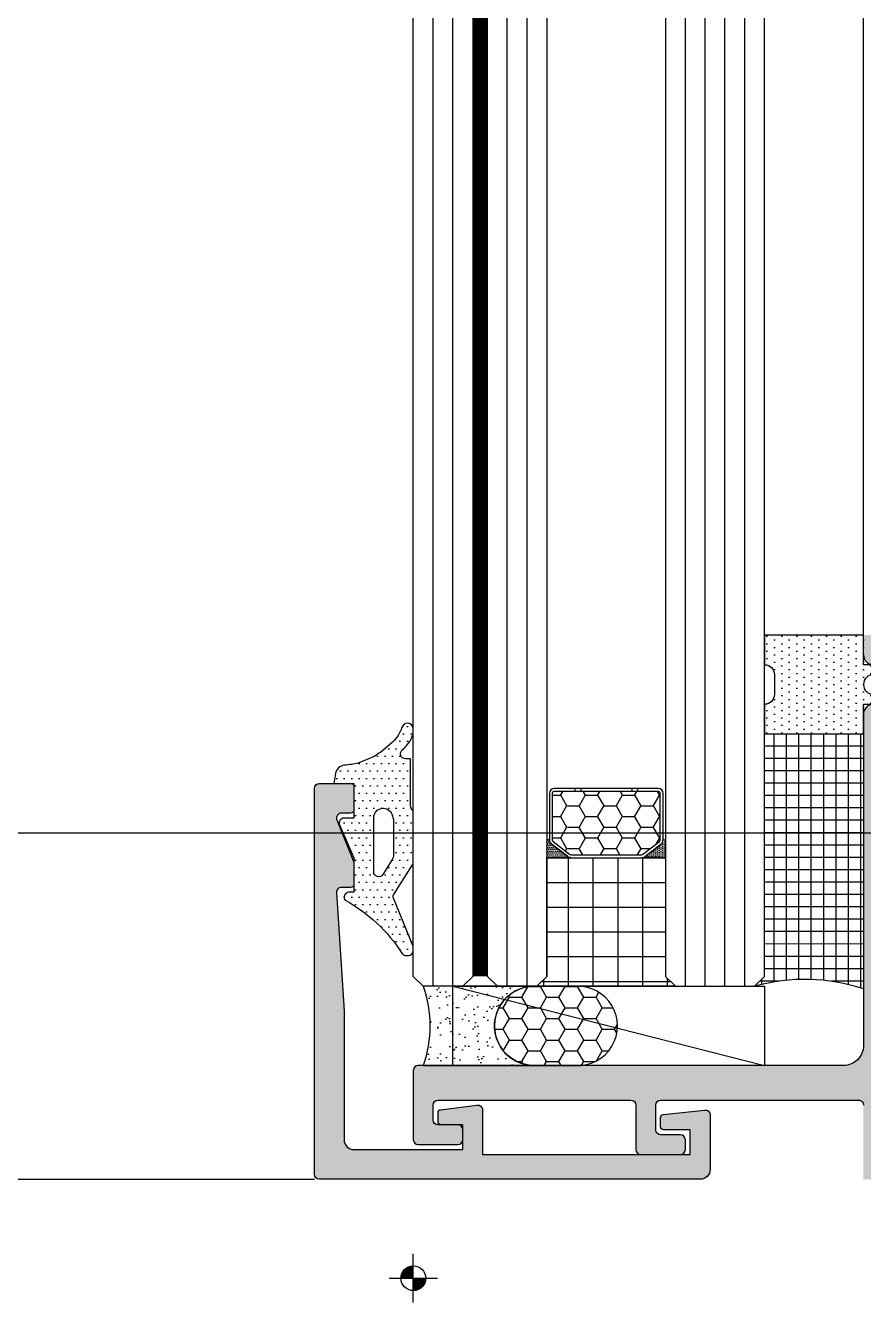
# Model space of a CAD drawing. Header units: millimetres. Extents: x 12351878 to 12381578, y 696206 to 738256.
# Drawn here: x 12356745.3 to 12356830, y 711686 to 711815.1 of the extents above; entities that cross this region are included whole.
import ezdxf

# ---------------------------------------------------------------- set-up
doc = ezdxf.new("R2010")
doc.units = ezdxf.units.MM
doc.header["$LTSCALE"] = 1000
doc.linetypes.add('DOTE', pattern=[2.4200000000000004, 2, -0.2, 0.02, -0.2])
doc.linetypes.add('HIDDEN', pattern=[0.125, 0.0625, -0.0625])
for name, color, linetype in [('DOTE', 16, 'DOTE'), ('ELASTOMER', 6, 'Continuous'), ('ELASTOMER-V', 241, 'Continuous'), ('EXTRUSION-V', 141, 'Continuous'), ('EXTRUSION1', 4, 'Continuous'), ('GLASS', 1, 'Continuous'), ('GLASS-V', 11, 'Continuous'), ('SFC-ELASTOMER', 6, 'Continuous'), ('SFC-ELASTOMER-V', 241, 'Continuous'), ('SILICONE', 8, 'Continuous'), ('SILICONE-V', 9, 'Continuous'), ('SYMBOL', 7, 'Continuous'), ('型材断面填充', 254, 'Continuous')]:
    doc.layers.add(name, color=color, linetype=linetype)
pattern_1 = [(45, (-5.177405079579821, -3.521739121779553), (-0.04419417382415922, 0.04419417382415922), [])]

# ---------------------------------------------------------------- blocks, each defined once
blk = doc.blocks.new('*U102')
at = {"layer": 'GLASS-V'}
h = blk.add_hatch(dxfattribs=at)
h.set_pattern_fill('HONEY', color=256, scale=10, angle=90.00000000005129, style=0)
h.set_pattern_definition([(90, (-8261.037964080388, 34583.19708774189), (1.082531749998322, 1.875000000000968), [1.25, -2.5]), (330.0000000000513, (-8261.037964080388, 34583.19708774189), (1.0825317570975, -1.874999995902255), [1.249999999999999, -2.499999999999999]), (30.00000000005117, (-8261.037964080388, 34583.19708774189), (2.165063507095822, 4.098712834856191e-09), [-2.5, 1.25])])
edge = h.paths.add_edge_path()
edge.add_arc((14.79910929997827, 12.25000000001327), 0.1999999999812534, 218.0000000213002, 270.000000021352, ccw=False)
edge.add_line((14.64150714931748, 12.12686770490109), (13.34239784976671, 13.78965178224462))
edge.add_arc((13.50000000039878, 13.91278407727521), 0.1999999999083822, 180.000000015861, 218.0000000079473, ccw=False)
edge.add_line((13.3000000004904, 13.91278407721984), (13.29999999999927, 17.49999999999272))
edge.add_line((13.29999999999927, 17.49999999999272), (13.30000000049768, 21.08721592276561))
edge.add_arc((13.5000000005751, 21.08721592276845), 0.2000000000774289, 142.0000000087279, 180.0000000008142, ccw=False)
edge.add_line((13.34239784977399, 21.21034821785724), (14.64150714932475, 22.87313229507708))
edge.add_arc((14.79910930010489, 22.75000000002311), 0.2000000000394618, 90.00000001283718, 142.0000000128887, ccw=False)
edge.add_line((14.79910930006008, 22.95000000006257), (19.5, 22.9500000000553))
edge.add_arc((19.49999999997081, 22.75000000001447), 0.2000000000408306, -8.31317947813659e-09, 89.99999999163788, ccw=False)
edge.add_line((19.70000000001164, 22.74999999998545), (19.70000000000437, 12.24999999998545))
edge.add_arc((19.50000000002174, 12.25000000001464), 0.199999999982623, 269.99999999168676, 359.99999999163794, ccw=False)
edge.add_line((19.49999999999272, 12.05000000003201), (14.79910930005281, 12.05000000003201))
at = {"layer": 'SILICONE'}
h = blk.add_hatch(dxfattribs=at)
h.set_pattern_fill('DOTS', color=256, scale=3, angle=180.0000000000513, style=0)
h.set_pattern_definition([(180.0000000000513, (-2314.462927372681, 32414.28559859428), (-0.09374999999983223, -0.1875000000000839), [0, -0.1875])])
edge = h.paths.add_edge_path()
edge.add_arc((-1.941122037311656, 22.29360796127968), 14.98974681236925, -4.61622269054061, 4.616222691750124, ccw=False)
edge.add_arc((13.47346561249102, 21.09635244526662), 0.4735537580721675, 140.894493704969, 181.1055062821419, ccw=False)
edge.add_line((13.10599462369282, 21.39504666043649), (14.40510392324359, 23.05783073766361))
edge.add_arc((14.79910930004684, 22.74999999998005), 0.5000000000126767, 89.99999999806562, 141.9999999981204, ccw=False)
edge.add_line((14.79910930006372, 23.24999999999272), (14.79910930006372, 23.49999999999272))
edge.add_line((14.79910930006372, 23.49999999999272), (13.0000000004693, 23.49999999999272))
h = blk.add_hatch(dxfattribs=at)
h.set_pattern_fill('DOTS', color=256, scale=3, angle=270.0000000000513, style=0)
h.set_pattern_definition([(270, (-2314.462927372681, 32414.28559859428), (0.1875000000000839, -0.09374999999983223), [0, -0.1875])])
edge = h.paths.add_edge_path()
edge.add_arc((-1.941122037320786, 12.70639203884472), 14.98974681236928, 355.3837773081634, 364.6162226904543)
edge.add_arc((13.47346561248374, 13.90364755483525), 0.4735537580721675, 178.8944937178581, 219.105506295031)
edge.add_line((13.10599462368555, 13.60495333966537), (14.40510392323631, 11.94216926231456))
edge.add_arc((14.79910930003028, 12.24999999999803), 0.50000000000531, 218.0000000025261, 270.0000000025807)
edge.add_line((14.79910930005281, 11.74999999999272), (14.79910930005281, 11.49999999999272))
edge.add_line((14.79910930005281, 11.49999999999272), (13.00000000045839, 11.50000000010914))
at = {"layer": 'SILICONE-V'}
h = blk.add_hatch(dxfattribs=at)
h.set_pattern_fill('ANSI37', color=256, scale=20, angle=135.0000000000513, style=0)
h.set_pattern_definition([(180.0000000000513, (-8259.037964080173, 34605.19708774189), (2.236993838300213e-12, -2.5), []), (270, (-8259.037964080173, 34605.19708774189), (2.5, 2.236993838300213e-12), [])])
edge = h.paths.add_edge_path()
edge.add_line((-1.178588718175888e-06, 24.49999986984767), (-1.091393642127514e-11, 10.5))
edge.add_line((-1.091393642127514e-11, 10.5), (0.9999999997562554, 11.5))
edge.add_line((0.9999999997562554, 11.5), (13.00000000045839, 11.50000000115688))
edge.add_arc((-2.77388727136618, 12.7321067786348), 15.82193435630852, 355.533664682018, 364.4663353396363)
edge.add_line((12.99999999999272, 13.96421356207429), (13, 21.03578643802757))
edge.add_arc((-1.768796351073247, 22.2678932218228), 14.82010232036705, 355.2310656027148, 364.7689343754618)
edge.add_line((13.0000000004693, 23.49999999999272), (0.9999999997671694, 23.5))
edge.add_line((0.9999999997671694, 23.5), (-1.178588718175888e-06, 24.49999986984767))
at = {"layer": 'GLASS'}
for points in [[(1964.257292167694, 23.49999995539967), (1.000000000014552, 23.5), (1.455191522836685e-11, 24.5), (2.182787284255028e-11, 32.5), (1.000000000021828, 33.5), (1964.2572921677, 33.49999995540694)], [(1964.257292167683, 11.49999995540694), (1.000000000003638, 11.5), (3.637978807091713e-12, 10.5), (-3.637978807091713e-12, 6.5), (0.999999999996362, 5.5), (1964.257292167672, 5.499999955399662)], [(1964.257292167683, 3.99999995540694), (1.000000000003638, 4), (3.637978807091713e-12, 3), (-3.637978807091713e-12, -1), (0.999999999996362, -2), (1964.257292167672, -2.000000044600336)]]:
    blk.add_lwpolyline(points, dxfattribs=at)
at = {"layer": 'GLASS-V'}
for p, q in [((2.182787284255028e-11, 31.5), (1964.257292167698, 31.49999995540694)), ((1.818989403545856e-11, 29.50000000000728), (1964.257292167698, 29.49999995540694)), ((1.818989403545856e-11, 27.5), (1964.257292167696, 27.49999995540694)), ((1.818989403545856e-11, 25.5), (1964.257292167694, 25.49999995540694)), ((20, 20.66642135647999, -1.7978881e-09), (19.70000000001164, 20.6664213565964, -1.7978881e-09)), ((19.99999999976717, 20.08357864349091, -1.7978881e-09), (19.70000000001164, 20.08357864349091, -1.7978881e-09)), ((19.99999999975989, 14.9164213565964, -1.7978881e-09), (19.70000000000437, 14.9164213565964, -1.7978881e-09)), ((19.99999999999272, 14.33357864349091, -1.7978881e-09), (19.70000000000437, 14.33357864349091, -1.7978881e-09)), ((3.637978807091713e-12, 9.5), (1964.257292167681, 9.499999955399662)), ((0, 7.5), (1964.257292167674, 7.499999955399662)), ((3.637978807091713e-12, 2), (1964.257292167681, 1.999999955399663)), ((0, 0), (1964.257292167674, -4.460033657858792e-08))]:
    blk.add_line(p, q, dxfattribs=at)
for points in [[(12.99999999999636, 17.49999999999272), (13.00000000049477, 21.08721592288202, -0.1673426090458938), (13.10599462369282, 21.39504666043649), (14.40510392324359, 23.05783073766361, -0.2308681911258128), (14.79910930006372, 23.24999999999272), (19.50000000000364, 23.24999999998545, -0.4142135623728181), (20, 22.74999999998545), (19.99999999999636, 17.49999999998545), (19.99999999999272, 12.24999999998545, -0.4142135623728182), (19.49999999999272, 11.74999999998545), (14.79910930005281, 11.74999999999272, -0.2308681911258127), (14.40510392323631, 11.94216926231456), (13.10599462368555, 13.60495333966537, -0.1673426090458939), (13.00000000048749, 13.91278407721984)], [(14.79910930005281, 12.05000000003201, -0.2308681911258009), (14.64150714931748, 12.12686770490109), (13.34239784976671, 13.78965178224462, -0.1673426090459228), (13.3000000004904, 13.91278407721984), (13.29999999999927, 17.49999999999272), (13.30000000049768, 21.08721592276561, -0.1673426090459228), (13.34239784977399, 21.21034821785724), (14.64150714932475, 22.87313229507708, -0.2308681911258008), (14.79910930006008, 22.95000000006257), (19.5, 22.9500000000553, -0.4142135623728455), (19.70000000001164, 22.74999999998545), (19.70000000000437, 12.24999999998545, -0.4142135623728457), (19.49999999999272, 12.05000000003201)]]:
    blk.add_lwpolyline(points, format="xyb", close=True, dxfattribs=at)
at = {"layer": 'GLASS-V', "linetype": 'HIDDEN', "const_width": 1.499999999999999}
blk.add_lwpolyline([(1, 4.75), (1964.257292167683, 4.750171004242848)], dxfattribs=at)
at = {"layer": 'SILICONE'}
for points in [[(-1.178588718175888e-06, 24.49999986984767), (-1.091393642127514e-11, 10.5), (0.9999999997562554, 11.5), (13.00000000045839, 11.50000000115688, 0.0389958772070897), (12.99999999999272, 13.96421356207429), (13, 21.03578643802757, 0.0416408462732699), (13.0000000004693, 23.49999999999272), (0.9999999997671694, 23.5)], [(13.0000000004693, 23.49999999999272, -0.0403059478358171), (13.00000000049477, 21.08721592288202, -0.1772764773543967), (13.10599462369282, 21.39504666043649), (14.40510392324359, 23.05783073766361, -0.2308681911258145), (14.79910930006372, 23.24999999999272), (14.79910930006372, 23.49999999999272)], [(13.00000000045839, 11.50000000010914, 0.040305947835817), (13.00000000048749, 13.91278407721984, 0.1772764773543967), (13.10599462368555, 13.60495333966537), (14.40510392323631, 11.94216926231456, 0.2308681911258146), (14.79910930005281, 11.74999999999272), (14.79910930005281, 11.49999999999272)]]:
    blk.add_lwpolyline(points, format="xyb", close=True, dxfattribs=at)
blk = doc.blocks.new('WP')
at = {"linetype": 'ByBlock'}
h = blk.add_hatch(dxfattribs=at)
h.set_pattern_fill('ANSI31', color=0, scale=0.5, style=0)
h.set_pattern_definition(pattern_1)
h.paths.add_polyline_path([(0, 1.25, 0.4142135623730949), (-1.249999999999999, 0), (0, -4.440892098500626e-16)])
h = blk.add_hatch(dxfattribs=at)
h.set_pattern_fill('ANSI31', color=0, scale=0.5, style=0)
h.set_pattern_definition(pattern_1)
h.paths.add_polyline_path([(8.881784197001252e-16, -1.25, 0.414213562373095), (1.250000000000001, -4.440892098500626e-16), (0, -4.440892098500626e-16)])
at = {"color": 0, "linetype": 'ByBlock'}
for p, q in [((0, -2.45), (0, 2.45)), ((-2.449999999999999, 0), (2.450000000000001, -4.440892098500626e-16))]:
    blk.add_line(p, q, dxfattribs=at)
blk.add_circle((8.881784197001252e-16, 0), 1.25, dxfattribs=at)
blk = doc.blocks.new('*U44')
at = {"layer": 'ELASTOMER-V', "linetype": 'ByBlock'}
h = blk.add_hatch(dxfattribs=at)
h.set_pattern_fill('DOTS', color=256, scale=12, style=0)
h.set_pattern_definition([(0, (0, -2.000019868988602), (0.375, 0.75), [0, -0.75])])
edge = h.paths.add_edge_path()
edge.add_arc((0.9997912681061507, -14.81267845198454), 1.000052182993386, 0, 90)
edge.add_line((0.9997912681061507, -13.81262626899115), (-1.000313097880621, -13.81262626899115))
edge.add_arc((-1.000313097880621, -14.81267845198454), 1.000052182993386, 90, 180)
edge.add_line((-2.000365280874007, -14.81267845198454), (-5.000000000073101, -14.81267845198454))
edge.add_line((-5.000000000073101, -14.81267845198454), (-5.000000000076739, -4.812658582995937))
edge.add_line((-5.000000000076739, -4.812658582995937), (-2, -4.812658582995937))
edge.add_line((-2, -4.812658582995937), (-2, -3.11250000000291))
edge.add_line((-2, -3.11250000000291), (-2.350000000002183, -3.11250000000291))
edge.add_arc((-2.34999999999976, -2.612500000001841), 0.5000000000010694, 140.4654215854086, 269.9999999997224, ccw=False)
edge.add_line((-2.735620282557647, -2.294228107304662), (-1.24998938407748, -0.4942281073055028))
edge.add_arc((-0.8643691015187139, -0.8125000000001112), 0.5000000000001112, 90.00000000000051, 140.4654215857, ccw=False)
edge.add_line((-0.8643691015187187, -0.3125), (-0.75, -0.3124999999999998))
edge.add_arc((3.469446951953618e-17, 4.440892098500626e-16), 0.8125000000000001, 202.6198649480404, 337.3801350519596)
edge.add_line((0.75, -0.3125), (0.8643691015150807, -0.3125))
edge.add_arc((0.8643691015150929, -0.8124999999999791), 0.4999999999999791, 39.53457841442798, 90.00000000000142, ccw=False)
edge.add_line((1.249989384073046, -0.4942281073045933), (2.735620282560603, -2.294228107304662))
edge.add_arc((2.349999999999038, -2.612500000000107), 0.500000000002803, -90.00000000013472, 39.534578414169914, ccw=False)
edge.add_line((2.349999999997863, -3.11250000000291), (1.999999999999318, -3.11250000000291))
edge.add_line((1.999999999999318, -3.11250000000291), (1.999999999999318, -4.812658582995937))
edge.add_line((1.999999999999318, -4.812658582995937), (5.000000000079694, -4.812658582995937))
edge.add_line((5.000000000079694, -4.812658582995937), (5.000000000079694, -14.81267845198454))
edge.add_line((5.000000000079694, -14.81267845198454), (1.999843451099537, -14.81267845198454))
edge = h.paths.add_edge_path(flags=16)
edge.add_line((0.9999999999996589, -2.8125), (0.9999999999996589, -3.8125))
edge.add_arc((-3.410605131648481e-13, -3.8125), 1, -180, 0, ccw=False)
edge.add_line((-1.000000000000341, -3.8125), (-1.000000000000341, -2.8125))
edge.add_arc((-3.410605131648481e-13, -2.8125), 1, 0, 180, ccw=False)
at = {"color": 0, "linetype": 'ByBlock'}
for points in [[(1.999843451099537, -14.81267845198454, 0.414213562373095), (0.9997912681061507, -13.81262626899115), (-1.000313097880621, -13.81262626899115, 0.414213562373095), (-2.000365280874007, -14.81267845198454), (-5.000000000073101, -14.81267845198454), (-5.000000000076739, -4.812658582995937), (-2, -4.812658582995937), (-2, -3.11250000000291), (-2.350000000002183, -3.11250000000291, -0.634218949713358), (-2.735620282557647, -2.294228107304662), (-1.24998938407748, -0.4942281073055027, -0.2238262200734478), (-0.8643691015187187, -0.3125), (-0.75, -0.3124999999999998, 0.6666666666666664), (0.75, -0.3125), (0.8643691015150807, -0.3125, -0.2238262200728703), (1.249989384073046, -0.4942281073045933), (2.735620282560603, -2.294228107304662, -0.6342189497133012), (2.349999999997863, -3.11250000000291), (1.999999999999318, -3.11250000000291), (1.999999999999318, -4.812658582995937), (5.000000000079694, -4.812658582995937), (5.000000000079694, -14.81267845198454)], [(0.9999999999996589, -2.8125), (0.9999999999996589, -3.8125, -0.9999999999999998), (-1.000000000000341, -3.8125), (-1.000000000000341, -2.8125, -0.9999999999999998)]]:
    blk.add_lwpolyline(points, format="xyb", close=True, dxfattribs=at)
blk = doc.blocks.new('1902-190121-05')
at = {"layer": 'SFC-ELASTOMER-V'}
h = blk.add_hatch(dxfattribs=at)
h.set_pattern_fill('DOTS', color=256, scale=12, style=0)
h.set_pattern_definition([(0, (-98970.10255684076, 48449.73687001361), (0.375, 0.75), [0, -0.75])])
edge = h.paths.add_edge_path(flags=16)
edge.add_arc((2.999999999985448, 3.791658648551673), 1.000000000015246, 340.0515564116253, 360.0000000004169)
edge.add_line((4, 3.791658648558951), (4, 7.216346523804531))
edge.add_arc((3, 7.216346523804531), 1, 0, 32.51252295697732)
edge.add_line((3.843273989798035, 7.753830456713329), (2.921636994899017, 9.199813226143304))
edge.add_arc((2.5, 8.931071259692542), 0.4999999999992967, 32.51252295662578, 180)
edge.add_line((2, 8.931071259692542), (2, 3.445267455579597))
edge.add_arc((2.945267455579596, 3.445267455586872), 0.9452674555795963, 180.0000000004409, 344.0436198039462)
edge.add_arc((7.699999999938881, 2.085786437615751), 3.999999999945567, 160.0515564106914, 164.0436198036153, ccw=False)
edge = h.paths.add_edge_path()
edge.add_line((5.700274632123183, -2.5), (5.200274632123182, -2.5))
edge.add_arc((5.200274632123182, -3), 0.5, 90, 226.5750977282379)
edge.add_line((4.856573014825698, -3.363137987907975), (5.062209703814004, -3.557768307342484))
edge.add_arc((2.810392732513719, -5.996731531093245), 3.319521242445166, 16.082535006494084, 47.284695968269205, ccw=False)
edge.add_line((6, -5.077151867197244), (6, -5.527873661361808))
edge.add_arc((5.410320230555952, -5.495178773468069), 0.5905854605270673, 194.2601061977674, 356.8264757791229, ccw=False)
edge.add_arc((1.382684606796829, -6.820965289363812), 3.651283331540185, 18.86014357712771, 46.15869214434805)
edge.add_line((3.911794761312193, -4.18743689697294), (2.694840154203119, -3.144319681021444))
edge.add_arc((6.849778326155501, 3.942639481640071), 8.215138549408584, 234.2773992741729, 239.61778233818382, ccw=False)
edge.add_line((2.053275226047844, -2.726847709789581), (0.4342153403558768, -2.061742001620586))
edge.add_arc((-1.814379726623883, -11.80565395856683), 9.999999999998288, 77.00538320812723, 85.15038797391819)
edge.add_arc((-0.8844323758821699, -0.8450336328387493), 0.9999999999970132, 188.5307656098657, 265.15038797390406, ccw=False)
edge.add_line((-1.873368728745844, -0.9933740857668452), (-2.022374841617419, 0))
edge.add_line((-2.022374841617419, 0), (0, 0))
edge.add_line((0, 0), (0, 3.5))
edge.add_line((0, 3.5), (-1, 3.5))
edge.add_arc((-1, 4), 0.5, 157.3801350519596, 270, ccw=False)
edge.add_line((-1.461538461531745, 4.192307692304892), (0, 7.5))
edge.add_line((0, 7.5), (0, 11))
edge.add_line((0, 11), (-0.5, 11))
edge.add_arc((-0.5, 11.5), 0.5, 143.130102353489, 270, ccw=False)
edge.add_arc((-8.48604476766195, 25.71938799749478), 15.85236378089338, 298.5903152219879, 327.3087335570696)
edge.add_arc((5.275992096416302, 16.88727938233205), 0.5000000004721561, 89.99999989828092, 147.308733456111, ccw=False)
edge.add_line((5.275992097303967, 17.38727938281227), (5.5, 17.38727938281227))
edge.add_arc((5.5, 16.88727938281227), 0.5, 0, 90, ccw=False)
edge.add_line((6, 16.88727938281227), (6, 16.57181067422061))
edge.add_arc((5.499999999985448, 16.57181067423517), 0.500000000014552, 337.765229581395, 359.9999999983325, ccw=False)
edge.add_line((5.962820559259852, 16.3826093795069), (4.010239718350931, 11.60624377280328))
edge.add_arc((4.473060277596232, 11.41704247808229), 0.4999999999842318, 157.7652295809047, 212.5125229568189)
edge.add_line((4.051423282711767, 11.14830051163881), (5.921636994899018, 8.214068468187177))
edge.add_arc((5.5, 7.945326501729141), 0.5000000000032073, -8.33779267850332e-10, 32.51252295732888, ccw=False)
edge.add_line((6, 7.945326501721864), (6, 2.985786437631758))
edge.add_arc((5.5, 2.985786437639034), 0.5, 323.13010235348895, 359.9999999991662, ccw=False)
edge.add_arc((6.700000000011643, 2.08578643763758), 1.000000000013095, 143.1301023548229, 180.0000000004169)
edge.add_line((5.699999999997088, 2.085786437630304), (5.699999999997088, -2.499999999992724))
at = {"color": 0, "linetype": 'ByBlock'}
blk.add_lwpolyline([(5.700274632123183, -2.5), (5.200274632123182, -2.5, 0.6781657042072787), (4.856573014825698, -3.363137987907975), (5.062209703814004, -3.557768307342484, -0.1369925665543304), (6, -5.077151867197244), (6, -5.527873661361808, -0.8583636528139141), (4.837932198410272, -5.640654293129045), (4.837932198410272, -5.640654293129045, 0.1196789164036482), (3.911794761312193, -4.18743689697294), (2.694840154203119, -3.144319681021444, -0.023306035294527), (2.053275226047844, -2.726847709789581), (0.434215340355877, -2.061742001620586, 0.0355542577770579), (-0.9689730441314168, -1.841453662447746, -0.3473545955404444), (-1.873368728745844, -0.9933740857668452), (-2.022374841617419, 0), (0, 0), (0, 3.5), (-1, 3.5, -0.5351837584879964), (-1.461538461531745, 4.192307692304892), (0, 7.5), (0, 11), (-0.5, 11, -0.6180339887539168), (-0.8999999999941792, 11.80000000000291, 0.125967746607834), (4.855195536176325, 17.15733540496876, -0.2554021300214613), (5.275992097303967, 17.38727938281227), (5.5, 17.38727938281227, -0.4142135623730951), (6, 16.88727938281227), (6, 16.57181067422061, -0.0973230273531179), (5.962820559259852, 16.3826093795069), (4.010239718350931, 11.60624377280328, 0.2435300941548702), (4.051423282711767, 11.14830051163881), (5.921636994899018, 8.214068468187177, -0.1428220295938806), (6, 7.945326501721864), (6, 2.985786437631758, -0.1622776601676325), (5.899999999994179, 2.685786437636124, 0.1622776601672591), (5.699999999997088, 2.085786437630304), (5.699999999997088, -2.499999999992724)], format="xyb", dxfattribs=at)
blk.add_lwpolyline([(3.940000000002328, 3.450484206368855, 0.0872619888188986), (4, 3.791658648558951), (4, 7.216346523804531, 0.1428220295893762), (3.843273989798035, 7.753830456713329), (2.921636994899017, 9.199813226143304, 0.7500537688432675), (2, 8.931071259692542), (2, 3.445267455579596, 0.8696209430341955), (3.854114949586802, 3.185408272176573, -0.0174204244168828)], format="xyb", close=True, dxfattribs=at)
blk = doc.blocks.new('20211011-LC10')
at = {"layer": '型材断面填充', "linetype": 'ByBlock'}
h = blk.add_hatch(color=256, dxfattribs=at)
edge = h.paths.add_edge_path()
edge.add_line((46.50000053370968, 62.00001480742867), (46.70000053371041, 62.00001480742867))
edge.add_arc((46.70000053370677, 62.30001480743158), 0.3000000000029104, 270.0000000006948, 359.9999999993052)
edge.add_line((47.00000053370968, 62.30001480742794), (47.00000053370968, 63.00001480742139))
edge.add_arc((47.50000053370968, 63.00001480742139), 0.5, 90, 180, ccw=False)
edge.add_line((47.50000053370968, 63.50001480742139), (48.61721831516115, 63.50001480742139))
edge.add_arc((48.61721831516127, 63.00001480741045), 0.5000000000109424, 60.25511870353603, 90.00000000001302, ccw=False)
edge.add_line((48.86528778434149, 63.43413637848425), (50.24807000288638, 62.64397511074276))
edge.add_arc((50.00000053370553, 62.20985353967714), 0.5000000000041475, -1.0101075531565584e-10, 60.25511870300852, ccw=False)
edge.add_line((50.50000053370968, 62.20985353967626), (50.50000053370968, 57.79017607518108))
edge.add_arc((50.00000053372003, 57.79017607518011), 0.4999999999896545, -60.25511870253217, 1.1152678780490533e-10, ccw=False)
edge.add_line((50.24807000289729, 57.35605450412913), (48.86528778434513, 56.56589323636217))
edge.add_arc((48.61721831516143, 57.00001480742146), 0.5000000000000704, 269.9999999999682, 299.7448812976345, ccw=False)
edge.add_line((48.61721831516115, 56.50001480742139), (47.50000053370968, 56.50001480742139))
edge.add_arc((47.50000053370968, 57.00001480742139), 0.5, 180, 270, ccw=False)
edge.add_line((47.00000053370968, 57.00001480742139), (47.00000053370968, 57.7000148074294))
edge.add_arc((46.70000053370677, 57.70001480742576), 0.3000000000029104, 6.948027720079029e-10, 89.9999999993052)
edge.add_line((46.70000053371041, 58.00001480742867), (46.4999754494238, 58.00001480742867))
edge.add_arc((46.49997544942361, 57.00001480742848), 1.000000000000192, 89.999999999989, 180.0000500514268)
edge.add_line((45.4999754494238, 57.00001393386628), (45.50000471379826, 23.5000062426152))
edge.add_arc((43.50000471380008, 23.50000598781298), 1.999999999998197, -89.99999270055838, 7.299545814021258e-06, ccw=False)
edge.add_line((43.50000496859866, 21.5000059878148), (0.4999999208557711, 21.50000000001455))
edge.add_arc((0.5000000000764007, 21.00000000001456), 0.5000000000000027, 90.00000907801547, 180.0000000000004)
edge.add_line((7.639755494892597e-11, 21.00000000001455), (7.275957614183426e-11, 14.00000000001455))
edge.add_arc((0.5000000000727596, 14.00000000001455), 0.5, 180, 270)
edge.add_line((0.5000000000727596, 13.50000000001455), (4.50000000007276, 13.50000000001455))
edge.add_arc((4.50000000007276, 14.00000000001455), 0.5, 270, 360)
edge.add_line((5.00000000007276, 14.00000000001455), (5.00000000007276, 15.00000000001455))
edge.add_arc((4.50000000007276, 15.00000000001455), 0.5, 0, 90)
edge.add_line((4.50000000007276, 15.50000000001455), (2.50000000007276, 15.50000000001455))
edge.add_arc((2.50000000007276, 16.00000000001455), 0.5, 180, 270, ccw=False)
edge.add_line((2.00000000007276, 16.00000000001455), (2.00000000007276, 17.50000000001455))
edge.add_arc((2.50000000007276, 17.50000000001455), 0.5, 90, 180, ccw=False)
edge.add_line((2.50000000007276, 18.00000000001455), (22.00000000007276, 18.00000000001455))
edge.add_arc((22.00000000007276, 17.50000000001455), 0.5, 0, 90, ccw=False)
edge.add_line((22.50000000007276, 17.50000000001455), (22.50000000007276, 13.00000000001455))
edge.add_arc((23.00000000007276, 13.00000000001455), 0.5, 180, 270)
edge.add_line((23.00000000007276, 12.50000000001455), (27.00000000007276, 12.50000000001455))
edge.add_arc((27.00000000007276, 13.00000000001455), 0.5, 270, 360)
edge.add_line((27.50000000007276, 13.00000000001455), (27.50000000007276, 14.00000000001455))
edge.add_arc((27.00000000007276, 14.00000000001455), 0.5, 0, 90)
edge.add_line((27.00000000007276, 14.50000000001455), (25.00000000007276, 14.50000000001455))
edge.add_arc((25.00000000007276, 15.00000000001455), 0.5, 180, 270, ccw=False)
edge.add_line((24.50000000007276, 15.00000000001455), (24.50000000007276, 17.50000000001455))
edge.add_arc((25.00000000007277, 17.50000000001457), 0.5000000000000142, 90.00001992027501, 180.0000000000016, ccw=False)
edge.add_line((24.99999982623558, 18.00000000001455), (45.00000334924698, 18.00000608431219))
edge.add_arc((45.00000347600325, 17.50000608431038), 0.5000000000018279, 5.280847688027279e-06, 90.00001452519848, ccw=False)
edge.add_line((45.50000347600508, 17.50000613039447), (45.5000041672356, 9.999967741674482))
edge.add_line((45.5000041672356, 9.999967741674482), (49.00073627363236, 9.999965873303154))
edge.add_arc((49.00073627363963, 10.99996587329588), 0.999999999992724, 269.9999999995831, 359.9999999962481)
edge.add_line((50.00073627363236, 10.99996587323039), (50.00073627363236, 11.19999095760068))
edge.add_arc((49.700736273644, 11.19999095760068), 0.2999999999883585, 0, 90)
edge.add_line((49.700736273644, 11.49999095758903), (49.00073627363236, 11.49999095758903))
edge.add_arc((49.00073627363236, 11.99999095758903), 0.5, 180, 270, ccw=False)
edge.add_line((48.50073627363236, 11.99999095758903), (48.50073627363963, 17.61719529132461))
edge.add_arc((49.0007362736286, 17.61719529134602), 0.4999999999889724, 150.2551187053885, 180.0000000024537, ccw=False)
edge.add_line((48.56661470256586, 17.8652647605013), (49.35677597030372, 19.24804697904256))
edge.add_arc((49.79089754136694, 18.99997750983696), 0.5000000000143452, 89.99999999879088, 150.2551187004104, ccw=False)
edge.add_line((49.79089754137749, 19.49997750985131), (54.21057500590177, 19.49997750985131))
edge.add_arc((54.2105750059164, 18.99997750984398), 0.5000000000073221, 29.744881299122994, 90.00000000167648, ccw=False)
edge.add_line((54.64469657697555, 19.24804697904256), (55.43485784471341, 17.8652647605013))
edge.add_arc((55.00073627365406, 17.61719529134692), 0.4999999999855763, -2.5571011974534485e-09, 29.744881294714787, ccw=False)
edge.add_line((55.50073627363963, 17.61719529132461), (55.50073627363236, 11.99999095758903))
edge.add_arc((55.00073627363236, 11.99999095758903), 0.5, -90, 0, ccw=False)
edge.add_line((55.00073627363236, 11.49999095758903), (54.30073627362071, 11.49999095758903))
edge.add_arc((54.30073627362071, 11.19999095760068), 0.2999999999883585, 90, 180)
edge.add_line((54.00073627363236, 11.19999095760068), (54.00073627363236, 10.99999095758903))
edge.add_arc((55.00073627363963, 10.99999095759631), 1.000000000007276, 180.0000000004169, 269.9999999995831)
edge.add_line((55.00073627363236, 9.999990957589034), (56.50073627360325, 9.999990957574482))
edge.add_arc((56.50073627362508, 10.49999095758176), 0.500000000007276, 269.9999999974987, 359.9999999991662)
edge.add_line((57.00073627363236, 10.49999095757448), (57.00073627363236, 18.99997750985131))
edge.add_arc((57.5007364535777, 18.99997732990596), 0.500000179945378, 90.00002062021031, 179.9999793797897, ccw=False)
edge.add_line((57.50073627363236, 19.49997750985131), (98.50000000003638, 19.50000558073225))
edge.add_arc((98.50000000003638, 19.00000558073225), 0.5, 0, 90, ccw=False)
edge.add_line((99.00000000003638, 19.00000558073225), (99.00000000003638, 14.00000677549906))
edge.add_arc((100.0000000000364, 14.00000677549906), 1, 180, 270)
edge.add_line((100.0000000000364, 13.00000677549906), (100.6909830056611, 13.00000677549906))
edge.add_arc((100.6909830056613, 13.5000067754992), 0.5000000000001439, 269.9999999999739, 333.4349488228956)
edge.add_line((101.1381966011613, 13.27639997774895), (101.9472135955366, 14.89443396649949))
edge.add_arc((101.5000000000362, 15.11804076424899), 0.5000000000001422, 333.4349488229919, 360.00000000007)
edge.add_line((102.0000000000364, 15.1180407642496), (102.0000000000364, 59.50000677529897))
edge.add_arc((104.0000000000364, 59.50000677529897), 2, 90, 180, ccw=False)
edge.add_line((104.0000000000364, 61.50000677529897), (125.0000000000073, 61.50000677529897))
edge.add_arc((125.0000000000073, 59.50000677529897), 2, 0, 90, ccw=False)
edge.add_line((127.0000000000073, 59.50000677529897), (127.0000000000073, 15.1180407642496))
edge.add_arc((127.5000000000074, 15.11804076424899), 0.5000000000001421, 179.99999999993, 206.5650511770081)
edge.add_line((127.0527864045071, 14.89443396649949), (127.8618033988823, 13.27639997774895))
edge.add_arc((128.3090169943823, 13.5000067754992), 0.5000000000001493, 206.5650511771044, 270.000000000026)
edge.add_line((128.3090169943825, 13.00000677549906), (129.0000000000073, 13.00000677549906))
edge.add_arc((129.0000000000073, 14.00000677549906), 1, 270, 360)
edge.add_line((130.0000000000073, 14.00000677549906), (130.0000000000073, 19.00000409514541))
edge.add_arc((130.5000000000073, 19.00000409514541), 0.5, 90, 180, ccw=False)
edge.add_line((130.5000000000073, 19.50000409514541), (171.4999933493964, 19.50000409513086))
edge.add_arc((171.4999933493964, 19.00000409513086), 0.5, 0, 90, ccw=False)
edge.add_line((171.9999933493964, 19.00000409513086), (171.9999933493964, 14.00000677549906))
edge.add_arc((172.9999933493964, 14.00000677549906), 1, 180, 270)
edge.add_line((172.9999933493964, 13.00000677549906), (173.6909763550211, 13.00000677549906))
edge.add_arc((173.6909763550213, 13.5000067754992), 0.5000000000001439, 269.9999999999739, 333.4349488228956)
edge.add_line((174.1381899505213, 13.27639997774895), (174.9472069448966, 14.89443396649949))
edge.add_arc((174.4999933493962, 15.11804076424899), 0.5000000000001422, 333.4349488229919, 360.00000000007)
edge.add_line((174.9999933493964, 15.1180407642496), (174.9999933493964, 61.50000677549906))
edge.add_arc((175.4999933493964, 61.50000677549906), 0.5, 90, 180, ccw=False)
edge.add_line((175.4999933493964, 62.00000677549906), (196.4999933493964, 62.00000677549906))
edge.add_arc((196.4999933493964, 61.50000677549906), 0.5, 0, 90, ccw=False)
edge.add_line((196.9999933493964, 61.50000677549906), (196.9999933493964, 49.50000677549906))
edge.add_line((196.9999933493964, 49.50000677549906), (195.9999933493964, 49.00000677549906))
edge.add_line((195.9999933493964, 49.00000677549906), (195.9999933493964, 41.00000677549906))
edge.add_line((195.9999933493964, 41.00000677549906), (196.9999933493964, 40.50000677549906))
edge.add_line((196.9999933493964, 40.50000677549906), (196.9999933493964, 32.50000677548451))
edge.add_arc((196.4999933493964, 32.50000677548451), 0.5, -90, 0, ccw=False)
edge.add_line((196.4999933493964, 32.00000677548451), (195.4999933493964, 32.00000677548451))
edge.add_arc((195.4999933493964, 31.50000677548451), 0.5, 90, 180)
edge.add_line((194.9999933493964, 31.50000677548451), (194.9999933493964, 30.50000677548451))
edge.add_arc((195.4999933493964, 30.50000677548451), 0.5, 180, 270)
edge.add_line((195.4999933493964, 30.00000677548451), (204.4999933493964, 30.00000677549906))
edge.add_arc((204.4999933493964, 29.50000677549906), 0.5, 0, 90, ccw=False)
edge.add_line((204.9999933493964, 29.50000677549906), (205.4999933493964, 29.50000677549906))
edge.add_arc((205.4999933493964, 30.00000677549906), 0.5, 270, 360)
edge.add_line((205.9999933493964, 30.00000677549906), (205.9999933493964, 32.50000677549906))
edge.add_arc((205.4999933493964, 32.50000677549906), 0.5, 0, 90)
edge.add_line((205.4999933493964, 33.00000677549906), (199.9999933493964, 33.00000677549906))
edge.add_line((199.9999933493964, 33.00000677549906), (199.9999933493964, 44.70000677549615))
edge.add_arc((199.9999933493964, 45.00000677549906), 0.3000000000029104, 90, 270, ccw=False)
edge.add_line((199.9999933493964, 45.30000677550197), (199.9999933493964, 57.00000677549906))
edge.add_line((199.9999933493964, 57.00000677549906), (204.9999933493964, 57.00000677549906))
edge.add_arc((204.9999933493964, 57.50000677549906), 0.5, 270, 360)
edge.add_line((205.4999933493964, 57.50000677549906), (205.4999933493818, 62.00000677549906))
edge.add_arc((204.9999933493818, 62.00000677549906), 0.5, 0, 90)
edge.add_line((204.9999933493818, 62.50000677549906), (203.0495031061873, 62.50000677549906))
edge.add_arc((203.0495031061839, 62.00000677549563), 0.5000000000034248, 89.99999999960266, 191.3099324733863)
edge.add_line((202.559212768334, 61.9019487079313), (202.9199895412894, 60.09806484306682))
edge.add_arc((202.4296992034395, 60.00000677550248), 0.5000000000034204, -90.00000000039728, 11.309932473386311, ccw=False)
edge.add_line((202.429699203436, 59.50000677549906), (200.4999933493964, 59.50000677549906))
edge.add_arc((200.4999933493964, 60.00000677549906), 0.5, 180, 270, ccw=False)
edge.add_line((199.9999933493964, 60.00000677549906), (199.9999933493964, 65.00000677549906))
edge.add_line((199.9999933493964, 65.00000677549906), (45.5, 65.00001480736319))
edge.add_line((45.5, 65.00001480736319), (45.50000053370968, 63.00001454057201))
edge.add_arc((46.50000053370967, 63.00001480742869), 1.000000000000021, 180.0000152897616, 270.0000000000008)
edge = h.paths.add_edge_path(flags=16)
edge.add_arc((77.23353844782096, 61.50000677529884), 0.500000000000135, 89.99999999999024, 205.5332289428119)
edge.add_arc((71.99999279750782, 59.00000677962511), 5.300000004506788, -42.02259140535932, 25.53322886909308, ccw=False)
edge.add_arc((75.0086605794831, 56.28884130809083), 1.250000000020884, 209.9999999998275, 317.97740866764923, ccw=False)
edge.add_arc((75.00866057945329, 56.28884130807415), 1.249999999986726, 137.9774086649731, 209.9999999998485, ccw=False)
edge.add_arc((71.99999279621657, 59.00000677187961), 2.800000000262416, 317.9774086654174, 321.480375742529)
edge.add_line((74.19069850177038, 57.2562153528379), (74.07333926755018, 57.34963275027985))
edge.add_arc((71.99999279644928, 59.00000677160314), 2.649999999902901, 321.4803757440383, 338.5196242522064)
edge.add_line((74.46593186014798, 58.02962306728296), (74.6055133165828, 57.97469568783708))
edge.add_arc((71.99999279633019, 59.00000677158986), 2.79999999998638, 338.5196242541813, 441.4803757457384)
edge.add_line((72.41480761114872, 61.76910927408608), (72.39258538891227, 61.62076449717279))
edge.add_arc((71.99999279632357, 59.00000677160278), 2.649999999979314, 81.48037574587508, 98.51962425412492)
edge.add_line((71.60740020373487, 61.62076449717279), (71.58517798151297, 61.76910927410063))
edge.add_arc((71.99999279632459, 59.00000677158322), 2.800000000006321, 98.51962425405758, 201.4803757466319)
edge.add_line((69.39447227606797, 57.97469568778615), (69.53405373249916, 58.02962306731206))
edge.add_arc((71.99999279632634, 59.00000677155383), 2.649999999993746, 201.4803757451989, 218.5196242533374)
edge.add_line((69.92664632507876, 57.34963275026894), (69.8092870908622, 57.25621535284154))
edge.add_arc((71.9999927963687, 59.00000677137767), 2.799999999910536, 218.5196242499796, 222.022591330151)
edge.add_arc((68.9913250131903, 56.28884130805146), 1.249999999974455, -29.999999999550084, 42.02259133042412, ccw=False)
edge.add_arc((68.99132501316268, 56.28884130808016), 1.250000000012725, 222.0225913320288, 329.9999999999437, ccw=False)
edge.add_arc((71.99999279516832, 59.00000677961486), 5.300000004521469, 154.4667711458096, 222.0225914050671, ccw=False)
edge.add_arc((66.76644714125669, 61.50000677303699), 0.5000000022619825, 334.4667713097737, 450.0000001633557)
edge.add_line((66.76644713983114, 62.00000677529897), (54.00000053370968, 62.00001480736319))
edge.add_arc((54.00000053370968, 61.50001480736319), 0.5, 90, 180)
edge.add_line((53.50000053370968, 61.50001480736319), (53.50000053370968, 56.04920846875029))
edge.add_arc((53.00000053370711, 56.04920846875213), 0.5000000000025722, 299.74488129688666, 359.9999999997891, ccw=False)
edge.add_line((53.24807000288638, 55.61508689768743), (48.7519310644966, 53.0458646471925))
edge.add_arc((49.00000053367043, 52.61174307613096), 0.4999999999971295, 119.7448812965245, 179.9999999997337)
edge.add_line((48.5000005336733, 52.61174307613328), (48.50000471379826, 23.00000163473669))
edge.add_arc((49.00000471379826, 23.0000016984377), 0.500000000000004, 180.0000072995983, 270)
edge.add_line((49.00000471379826, 22.5000016984377), (66.76644714484792, 22.50000169844134))
edge.add_arc((66.7664471448475, 23.00000169844069), 0.4999999999993499, 270.0000000000472, 385.5332289424923)
edge.add_arc((71.9999927951683, 25.50000169412526), 5.300000004519141, 137.9774085949603, 205.5332288691934, ccw=False)
edge.add_arc((68.99132501316305, 28.21116716566011), 1.250000000010602, 29.999999999921783, 137.9774086681051, ccw=False)
edge.add_arc((68.99132501317915, 28.21116716568661), 1.249999999983412, -42.02259133036489, 29.999999999238923, ccw=False)
edge.add_arc((71.99999279624896, 25.5000017024176), 2.799999999782626, 137.9774086692046, 141.4803757493743)
edge.add_line((69.8092870908622, 27.24379312089877), (69.92664632507876, 27.15037572347137))
edge.add_arc((71.99999279632634, 25.50000170218647), 2.649999999993748, 141.4803757466626, 158.519624254801)
edge.add_line((69.53405373249916, 26.47038540642825), (69.39447227606797, 26.52531278595416))
edge.add_arc((71.99999279632459, 25.5000017021571), 2.800000000006325, 158.5196242533681, 261.4803757459424)
edge.add_line((71.58517798151297, 22.73089919963968), (71.60740020373851, 22.87924397656752))
edge.add_arc((71.99999279632539, 25.50000170215935), 2.650000000000628, 261.4803757459839, 278.5196242540161)
edge.add_line((72.39258538891227, 22.87924397656752), (72.41480761114872, 22.73089919965423))
edge.add_arc((71.99999279633292, 25.50000170214888), 2.799999999984422, 278.5196242542112, 381.4803757458691)
edge.add_line((74.6055133165828, 26.52531278590322), (74.46593186015161, 26.47038540645735))
edge.add_arc((71.9999927964487, 25.50000170212364), 2.649999999911784, 21.48037574803248, 38.51962425618279)
edge.add_line((74.07333926755018, 27.15037572346046), (74.19069850177402, 27.24379312089877))
edge.add_arc((71.99999279616222, 25.50000170180219), 2.80000000034196, 38.51962425761036, 42.02259133472733)
edge.add_arc((75.00866057945329, 28.21116716566616), 1.249999999986725, 150.0000000001515, 222.022591335027, ccw=False)
edge.add_arc((75.00866057948231, 28.21116716564575), 1.25000000002206, 42.02259133185828, 150.0000000000065, ccw=False)
edge.add_arc((71.99999279634001, 25.50000170219524), 5.299999999963457, -25.533228985436324, 42.02259133187749, ccw=False)
edge.add_arc((77.23353843774298, 23.00000169843179), 0.4999999999904451, 154.4667710138476, 270.0000000005162)
edge.add_line((77.23353843774748, 22.50000169844134), (98.50000000003638, 22.50000169844134))
edge.add_arc((98.50000000003638, 23.00000169844134), 0.5, 270, 360)
edge.add_line((99.00000000003638, 23.00000169844134), (99.00000000003638, 61.50000677529897))
edge.add_arc((98.50000000003638, 61.50000677529897), 0.5, 0, 90)
edge.add_line((98.50000000003638, 62.00000677529897), (77.23353844782105, 62.00000677529897))
edge = h.paths.add_edge_path(flags=16)
edge.add_arc((171.4999933493964, 23.00000409493077), 0.5, -90, 0, ccw=False)
edge.add_line((171.4999933493964, 22.50000409493077), (155.2335389926011, 22.50000409492714))
edge.add_arc((155.2335389926029, 23.00000409493162), 0.5000000000044835, 154.4667710556685, 269.9999999997981, ccw=False)
edge.add_arc((149.9999933493708, 25.50000409496838), 5.299999999993579, 334.4667710554945, 402.0225913318238)
edge.add_arc((153.0086611325446, 28.21116955843885), 1.250000000015416, 42.02259133191794, 150.0000000004001)
edge.add_arc((153.0086611325245, 28.21116955844301), 1.249999999995929, 150.0000000001048, 222.0225913372263)
edge.add_arc((149.9999933496582, 25.50000409471995), 2.79999999992287, 38.519624260799674, 42.02259133742223, ccw=False)
edge.add_line((152.190699054845, 27.24379551367747), (152.0733398206212, 27.15037811623915))
edge.add_arc((149.9999933494155, 25.50000409493648), 2.649999999972053, 21.480375746050186, 38.519624254202085, ccw=False)
edge.add_line((152.4659324132081, 26.47038779920695), (152.6055138696502, 26.52531517868192))
edge.add_arc((149.9999933493896, 25.50000409492432), 2.799999999995553, -81.4803757458277, 21.480375745850893, ccw=False)
edge.add_line((150.4148081642052, 22.73090159241838), (150.3925859419833, 22.87924636934622))
edge.add_arc((149.9999933493891, 25.50000409494533), 2.650000000008905, 261.48037574585163, 278.51962425414837, ccw=False)
edge.add_line((149.607400756795, 22.87924636934622), (149.5851785345731, 22.73090159241474))
edge.add_arc((149.9999933493805, 25.50000409492946), 2.800000000003035, 158.5196242543223, 261.4803757460188, ccw=False)
edge.add_line((147.3944728291099, 26.52531517868192), (147.5340542855556, 26.47038779920695))
edge.add_arc((149.9999933493482, 25.50000409493647), 2.649999999972055, 141.4803757457979, 158.5196242539497, ccw=False)
edge.add_line((147.9266468781425, 27.15037811623915), (147.8092876439187, 27.24379551367747))
edge.add_arc((149.9999933491133, 25.50000409471331), 2.79999999993314, 137.9774086625843, 141.480375739194, ccw=False)
edge.add_arc((146.9913255662392, 28.21116955844301), 1.249999999995929, 317.9774086627738, 389.9999999998954)
edge.add_arc((146.9913255662229, 28.21116955844248), 1.250000000010349, 29.99999999954186, 137.9774086680974)
edge.add_arc((149.9999933493928, 25.5000040949605), 5.299999999993389, 137.9774086680596, 205.533228944412)
edge.add_arc((144.7664477061626, 23.00000409493076), 0.49999999999998, -90, 25.53322894468681, ccw=False)
edge.add_line((144.7664477061626, 22.50000409493077), (130.4999933493964, 22.50000409494533))
edge.add_arc((130.4999933493964, 23.00000409494533), 0.5, 180, 270, ccw=False)
edge.add_line((129.9999933493964, 23.00000409494533), (129.9999933493964, 61.50000677529897))
edge.add_arc((130.4999933493964, 61.50000677529897), 0.5, 90, 180, ccw=False)
edge.add_line((130.4999933493964, 62.00000677529897), (144.7664477079343, 62.00000677529897))
edge.add_arc((144.7664477079313, 61.50000677530153), 0.499999999997442, -25.53322898488119, 89.99999999966133, ccw=False)
edge.add_arc((149.9999933493748, 59.00000677156873), 5.299999999979765, 154.4667710149315, 222.0225913320101)
edge.add_arc((146.9913255662208, 56.28884130809488), 1.250000000014054, 222.0225913319849, 330.0000000003555)
edge.add_arc((146.9913255662392, 56.28884130809055), 1.249999999995929, 330.0000000001048, 402.0225913372263)
edge.add_arc((149.9999933491055, 59.00000677181362), 2.799999999922896, 218.5196242607995, 222.022591337422, ccw=False)
edge.add_line((147.8092876439187, 57.25621535285609), (147.9266468781425, 57.3496327502944))
edge.add_arc((149.9999933493525, 59.00000677159957), 2.649999999976958, 201.4803757460662, 218.5196242541863, ccw=False)
edge.add_line((147.5340542855556, 58.02962306732661), (147.3944728291099, 57.97469568783708))
edge.add_arc((149.9999933493781, 59.00000677159892), 2.800000000004191, 98.51962425392708, 201.4803757458745, ccw=False)
edge.add_line((149.5851785345731, 61.76910927411518), (149.607400756795, 61.62076449718734))
edge.add_arc((149.9999933493891, 59.00000677158823), 2.650000000008905, 81.48037574585157, 98.51962425414843, ccw=False)
edge.add_line((150.3925859419833, 61.62076449718734), (150.4148081642052, 61.76910927410063))
edge.add_arc((149.999993349396, 59.00000677159982), 2.799999999989537, -21.480375745692413, 81.48037574594161, ccw=False)
edge.add_line((152.6055138696538, 57.97469568785164), (152.4659324132081, 58.02962306732661))
edge.add_arc((149.9999933494155, 59.00000677159709), 2.649999999972055, 321.48037574579786, 338.51962425394976, ccw=False)
edge.add_line((152.0733398206212, 57.3496327502944), (152.190699054845, 57.25621535285609))
edge.add_arc((149.9999933494307, 59.00000677179681), 2.800000000090367, 317.9774086647263, 321.480375742368, ccw=False)
edge.add_arc((153.0086611325092, 56.2888413080838), 1.249999999979341, 137.9774086648144, 209.9999999999771)
edge.add_arc((153.0086611325275, 56.2888413080942), 1.250000000000414, 209.9999999999699, 317.9774086672699)
edge.add_arc((149.9999933493962, 59.00000677161945), 5.299999999983743, 317.9774086672376, 385.5332289847018)
edge.add_arc((155.2335389908438, 61.50000677531693), 0.4999999999820341, 89.99999999998369, 205.5332289849091, ccw=False)
edge.add_line((155.233538990844, 62.00000677529897), (171.4999933493964, 62.00000677529897))
edge.add_arc((171.4999933493964, 61.50000677529897), 0.5, 0, 90, ccw=False)
edge.add_line((171.9999933493964, 61.50000677529897), (171.9999933493964, 23.00000409493077))
at = {"color": 0, "linetype": 'ByBlock'}
for points in [[(46.4999754494238, 58.00001480742867, 0.4142138182336169), (45.4999754494238, 57.00001393386628), (45.50000471379826, 23.5000062426152, -0.4142135623736278), (43.50000496859866, 21.5000059878148), (0.4999999208557711, 21.50000000001455, 0.4142135159667272), (7.639755494892597e-11, 21.00000000001455), (7.275957614183426e-11, 14.00000000001455, 0.414213562373095), (0.5000000000727596, 13.50000000001455), (4.50000000007276, 13.50000000001455, 0.414213562373095), (5.00000000007276, 14.00000000001455), (5.00000000007276, 15.00000000001455, 0.414213562373095), (4.50000000007276, 15.50000000001455), (2.50000000007276, 15.50000000001455, -0.414213562373095), (2.00000000007276, 16.00000000001455), (2.00000000007276, 17.50000000001455, -0.414213562373095), (2.50000000007276, 18.00000000001455), (22.00000000007276, 18.00000000001455, -0.414213562373095), (22.50000000007276, 17.50000000001455), (22.50000000007276, 13.00000000001455, 0.414213562373095), (23.00000000007276, 12.50000000001455), (27.00000000007276, 12.50000000001455, 0.414213562373095), (27.50000000007276, 13.00000000001455), (27.50000000007276, 14.00000000001455, 0.414213562373095), (27.00000000007276, 14.50000000001455), (25.00000000007276, 14.50000000001455, -0.414213562373095), (24.50000000007276, 15.00000000001455), (24.50000000007276, 17.50000000001455, -0.4142134605416367), (24.99999982623558, 18.00000000001455), (45.00000334924698, 18.00000608431219, -0.4142136096297648), (45.50000347600508, 17.50000613039447)], [(45.50000053370968, 63.00001454057201, 0.4142134842125911), (46.50000053370968, 62.00001480742867)]]:
    blk.add_lwpolyline(points, format="xyb", dxfattribs=at)
blk = doc.blocks.new('20200525-BLGB01')
at = {"layer": '型材断面填充', "linetype": 'ByBlock'}
h = blk.add_hatch(color=256, dxfattribs=at)
edge = h.paths.add_edge_path()
edge.add_line((-12.99999999997817, 37.19999999992797), (-13, 34.79999999990833))
edge.add_arc((-13.29999999999564, 34.79999999997381), 0.2999999999956398, 269.99999999027307, 359.9999999874949, ccw=False)
edge.add_line((-13.30000000004657, 34.49999999997817), (-14.26148351927986, 34.49999999986176))
edge.add_arc((-14.26148351930042, 33.99999999988691), 0.4999999999748468, 89.99999999764344, 201.8014094837098)
edge.add_line((-14.72572186472826, 33.81430466174061), (-13.02145699271205, 29.55364248177648))
edge.add_arc((-13.30000000000395, 29.44222527882746), 0.3000000000403291, 5.6825797400961164e-09, 21.801409492072594, ccw=False)
edge.add_line((-12.99999999996362, 29.44222527885722), (-12.99999999997817, 27.29999499992846))
edge.add_arc((-13.30000000000655, 27.29999499991027), 0.3000000000283762, -89.99999999513602, 3.4747245081234723e-09, ccw=False)
edge.add_line((-13.29999999998108, 26.99999499988189), (-14.26697703287209, 26.9999949999401))
edge.add_arc((-14.26697703290372, 26.49999499993293), 0.5000000000071729, 89.99999999637548, 183.661937038506)
edge.add_line((-14.76595616712438, 26.46806032254972), (-14.00000000006548, 14.50000000643922))
edge.add_line((-14.00000000006548, 14.50000000643922), (-14.0000000000291, 1.499999999949068))
edge.add_arc((-13.0000000000291, 1.499999999949068), 1, 180, 270)
edge.add_line((-13.0000000000291, 0.4999999999490683), (-2, 0.4999999999927241))
edge.add_line((-2, 0.4999999999927241), (-2.000000000007275, 2.999999999992724))
edge.add_line((-2.000000000007275, 2.999999999992724), (-4.200000000004366, 2.99999999996362))
edge.add_arc((-4.199999999986176, 3.29999999998472), 0.3000000000210998, 180.0000000006948, 269.99999999652596, ccw=False)
edge.add_line((-4.500000000007275, 3.299999999981082), (-4.500000000007275, 4.235424868871632))
edge.add_arc((-4.200000000008601, 4.235424868875079), 0.2999999999986738, 97.18075578179509, 180.0000000006583, ccw=False)
edge.add_line((-4.237500000010185, 4.533071891368309), (-0.5625000000218279, 4.99607837080839))
edge.add_arc((-0.5000000000041239, 4.499999999989187), 0.4999999999968474, 1.2390728443278931e-09, 97.18075578354848, ccw=False)
edge.add_line((-7.276000000000001e-12, 4.5), (0, 0))
edge.add_line((0, 0), (21, 5.09317e-11))
edge.add_line((21, 5.09317e-11), (20.99999999999272, 2.500000000050931))
edge.add_line((20.99999999999272, 2.500000000050931), (18.29999999999563, 2.500000000050931))
edge.add_arc((18.29999999999199, 2.800000000050202), 0.2999999999992711, 180.0000000020841, 270.0000000006948, ccw=False)
edge.add_line((17.99999999999272, 2.80000000003929), (17.99999999999272, 3.73167184273916))
edge.add_arc((18.29999999999801, 3.731671842754442), 0.3000000000052871, 96.37937021009111, 180.0000000029186, ccw=False)
edge.add_line((18.26666666665551, 4.029814239758707), (22.44444462286628, 4.496904015017207))
edge.add_arc((22.49999999998119, 4.000000000055417), 0.5000000000115269, 3.196873876731843e-10, 96.37934963310238, ccw=False)
edge.add_line((22.99999999999272, 4.000000000058207), (23, -1.499999999941791))
edge.add_arc((22.00000000000728, -1.499999999949068), 0.999999999992724, -89.99999999958311, 4.16889633925166e-10, ccw=False)
edge.add_line((22.00000000001455, -2.499999999941792), (-16.50000000001455, -2.500000000050931))
edge.add_arc((-16.50000000001819, -2.000000000040019), 0.5000000000109126, 180.0000000012505, 270.0000000004169, ccw=False)
edge.add_line((-17.0000000000291, -2.000000000050931), (-17.00000000012369, 36.9999999999709))
edge.add_arc((-16.50000000012369, 36.9999999999709), 0.5, 90, 180, ccw=False)
edge.add_line((-16.50000000012369, 37.4999999999709), (-13.30000000002474, 37.49999999991633))
edge.add_arc((-13.29999999999563, 37.19999999989886), 0.3000000000174623, 5.558376869885251e-09, 90.00000000555877, ccw=False)
at = {"color": 0, "linetype": 'ByBlock'}
blk.add_lwpolyline([(-12.99999999997817, 37.19999999992797), (-13, 34.79999999990833, -0.4142135623588887), (-13.30000000004657, 34.49999999997817), (-14.26148351927986, 34.49999999986176, 0.5305984520659007), (-14.72572186472826, 33.81430466174061), (-13.02145699271205, 29.55364248177648, -0.0954145723999281), (-12.99999999996362, 29.44222527885722), (-12.99999999997817, 27.29999499992846, -0.4142135623659906), (-13.29999999998108, 26.99999499988189), (-14.26697703287209, 26.9999949999401, 0.4330595391143199), (-14.76595616712438, 26.46806032254972), (-14.00000000006548, 14.50000000643922), (-14.0000000000291, 1.499999999949068, 0.4142135623730951), (-13.0000000000291, 0.4999999999490683), (-2, 0.4999999999927241), (-2.000000000007275, 2.999999999992724), (-4.200000000004366, 2.99999999996362, -0.4142135623517844), (-4.500000000007275, 3.299999999981082), (-4.500000000007275, 4.235424868871632, -0.3779644730108295), (-4.237500000010185, 4.533071891368309), (-0.5625000000218279, 4.99607837080839, -0.4514162296496071), (-7.276000000000001e-12, 4.5), (0, 0), (21, 5.09317e-11), (20.99999999999272, 2.500000000050931), (18.29999999999563, 2.500000000050931, -0.4142135623659915), (17.99999999999272, 2.80000000003929), (17.99999999999272, 3.73167184273916, -0.3819660112564594), (18.26666666665551, 4.029814239758707), (22.44444462286628, 4.496904015017207, -0.4472134877660587), (22.99999999999272, 4.000000000058207), (23, -1.499999999941792, -0.4142135623730951), (22.00000000001455, -2.499999999941792), (-16.50000000001455, -2.500000000050931, -0.4142135623688329), (-17.0000000000291, -2.000000000050931), (-17.00000000012369, 36.9999999999709, -0.4142135623730951), (-16.50000000012369, 37.4999999999709), (-13.30000000002474, 37.49999999991633, -0.4142135623730961)], format="xyb", close=True, dxfattribs=at)
blk = doc.blocks.new('apqs01')
at = {"layer": 'ELASTOMER-V'}
h = blk.add_hatch(dxfattribs=at)
h.set_pattern_fill('HONEY', color=256, scale=10, angle=-1.27e-14, style=0)
h.set_pattern_definition([(360, (36112.97067568079, -4990.567592596635), (1.875, 1.082531754730547), [1.25, -2.5]), (119.9999999999999, (36112.97067568079, -4990.567592596635), (-1.874999999999999, 1.082531754730549), [1.24999999999999, -2.49999999999998]), (59.99999999999997, (36112.97067568079, -4990.567592596635), (9e-16, 2.165063509461096), [-2.5, 1.25])])
edge = h.paths.add_edge_path()
edge.add_arc((3203.63485356234, 2741.071651992621), 4.005547692733369, 266.9829245602036, 453.0170722247303)
edge.add_line((3203.424027519301, 2745.071647579898), (3199.424026035907, 2745.071647579862))
edge.add_arc((3199.212730281055, 2741.071652004495), 4.005572430927792, 446.9762183201683, 633.0237784647672)
edge.add_line((3199.424025811255, 2737.071656417102), (3203.424027294677, 2737.071656417145))
at = {"layer": 'SILICONE', "linetype": 'ByBlock'}
h = blk.add_hatch(dxfattribs=at)
h.set_pattern_fill('AR-SAND', color=256, angle=-90.00000000000001, style=0)
h.set_pattern_definition([(307.5, (36112.97067568079, -4990.567592596635), (1.926823769013158, 0.0629933581096078), [0, -1.519999999999991, 0, -1.699999999999991, 0, -1.624999999999991]), (277.5, (36112.97067568079, -4990.567592596635), (2.822146065229739, -1.769776705267727), [0, -0.82, 0, -1.369999999999999, 0, -0.525]), (237.5, (36112.97067568079, -4989.337592596654), (0.0056590535369644, -3.114141861751495), [0, -0.5, 0, -1.8, 0, -2.35]), (227.5, (36112.97067568079, -4989.337592596654), (0.8776755649342488, -3.006126604572293), [0, -0.249999999999999, 0, -1.179999999999991, 0, -1.349999999999992])])
edge = h.paths.add_edge_path()
edge.add_arc((3199.212727053091, 2741.071652605548), 4.005573201520415, 93.0238241346168, 273.0238241346187, ccw=False)
edge.add_line((3199.001428293064, 2745.071648793994), (3188.000007970491, 2745.07164879395))
edge.add_arc((3176.291777495295, 2741.071653541061), 12.37265625940065, 341.13779760182535, 378.86219918310667, ccw=False)
edge.add_line((3188.000007746741, 2737.071657631197), (3199.424025811371, 2737.071656417196))
at = {"layer": 'SILICONE-V', "linetype": 'ByBlock'}
h = blk.add_hatch(dxfattribs=at)
h.set_pattern_fill('ANSI37', color=256, scale=10, angle=315, style=0)
h.set_pattern_definition([(360, (-26570.2719620578, -15180.19261019002), (1.765404249467096e-16, 1.25), []), (90, (-26570.2719620578, -15180.19261019002), (-1.25, 2.765404249467096e-16), [])])
edge = h.paths.add_edge_path()
edge.add_line((3232.499971538782, 2770.571690037614), (3232.499971057317, 2744.801251531142))
edge.add_arc((3226.591541329399, 2728.322144233622), 17.50629941376279, 70.27517982001017, 106.9083464776681)
edge.add_line((3221.499981671572, 2745.071667791577), (3222.499968644493, 2746.07166779157))
edge.add_line((3222.499968644232, 2746.071667791577), (3222.50000153677, 2770.57169003757))
edge.add_line((3222.500001536682, 2770.571690037614), (3232.49997153724, 2770.571690037621))
at = {"layer": 'ELASTOMER', "elevation": -6.694355303533295e-08}
blk.add_lwpolyline([(3203.424027293921, 2737.071656417218, 1.054094626386785), (3203.424027519301, 2745.071647579898), (3199.424026036635, 2745.071647579898, 1.05421818278328), (3199.424025811255, 2737.071656417102)], format="xyb", close=True, dxfattribs=at)
at = {"layer": 'ELASTOMER-V', "linetype": 'HIDDEN'}
blk.add_line((3191.000009117648, 2745.071648793877, -6.694355303533301e-08), (3222.50000163354, 2737.071661456139, -6.694355303533301e-08), dxfattribs=at)
at = {"layer": 'ELASTOMER-V', "elevation": -6.694355303533295e-08}
blk.add_lwpolyline([(3191.000009117648, 2745.071648793877), (3222.499999998137, 2745.071648793877), (3222.50000163354, 2737.071659067413), (3191.00001075305, 2737.071659067413)], close=True, dxfattribs=at)
at = {"layer": 'EXTRUSION-V'}
blk.add_line((3232.499969162047, 2780.57167104003, -6.694355303533301e-08), (3232.499969162047, 4709.328940968029, -6.728072794492654e-08), dxfattribs=at)
at = {"layer": 'EXTRUSION-V', "elevation": -6.694355303533295e-08}
blk.add_lwpolyline([(3037, 4709.328940968029), (3037, 2725.571656773682), (3176.999994784594, 2725.571656773682)], dxfattribs=at)
at = {"layer": 'SILICONE', "elevation": -6.694355303533295e-08}
for points in [[(3232.499971538782, 2770.571690037614), (3232.499971056357, 2744.801251531113, 0.1515129792154964), (3221.499965270981, 2745.071667791577), (3222.499965270981, 2746.071667791577), (3222.499998163432, 2770.571690037614)], [(3199.424025811255, 2737.071656417102, -1), (3199.001428293064, 2745.071648793994), (3188.000007972121, 2745.071648793877, -0.1661066572795138), (3188.000007746741, 2737.071657631197)]]:
    blk.add_lwpolyline(points, format="xyb", close=True, dxfattribs=at)
at = {"color": 0, "linetype": 'ByBlock', "xscale": -1, "rotation": 270}
blk.add_blockref('*U102', (3188.999999998137, 2745.071648793994, -6.694355303533301e-08), dxfattribs=at)
blk.add_blockref('WP', (3186.999994784594, 2715.5716562327, -6.694355303533301e-08))
at = {"layer": 'ELASTOMER', "xscale": -1, "rotation": 270}
blk.add_blockref('*U44', (3237.312653368339, 2775.571690037614, -6.694355303533301e-08), dxfattribs=at)
at = {"layer": 'EXTRUSION1'}
for name, p in [('20211011-LC10', (3186.999994784594, 2715.5716562327, -6.694355303533301e-08)), ('20200525-BLGB01', (3193.999994784594, 2728.0716562327, -6.694355303533301e-08))]:
    blk.add_blockref(name, p, dxfattribs=at)
at = {"layer": 'SFC-ELASTOMER', "xscale": -1, "rotation": 180}
blk.add_blockref('1902-190121-05', (3180.999994784594, 2765.571656232583, -6.694355303533301e-08), dxfattribs=at)

msp = doc.modelspace()

# ---------------------------------------------------------------- linework, layer by layer
at = {"layer": 'DOTE'}
msp.add_line((12353989.5, 711733.5), (12361333.5, 711733.5), dxfattribs=at)

# ---------------------------------------------------------------- block references
at = {"layer": 'SYMBOL'}
msp.add_blockref('apqs01', (12353597.50000522, 708972.9283430666), dxfattribs=at)
msp.add_blockref('apqs01', (12353597.50000522, 708972.9283430666), dxfattribs=at)

doc.saveas('drawing.dxf')
